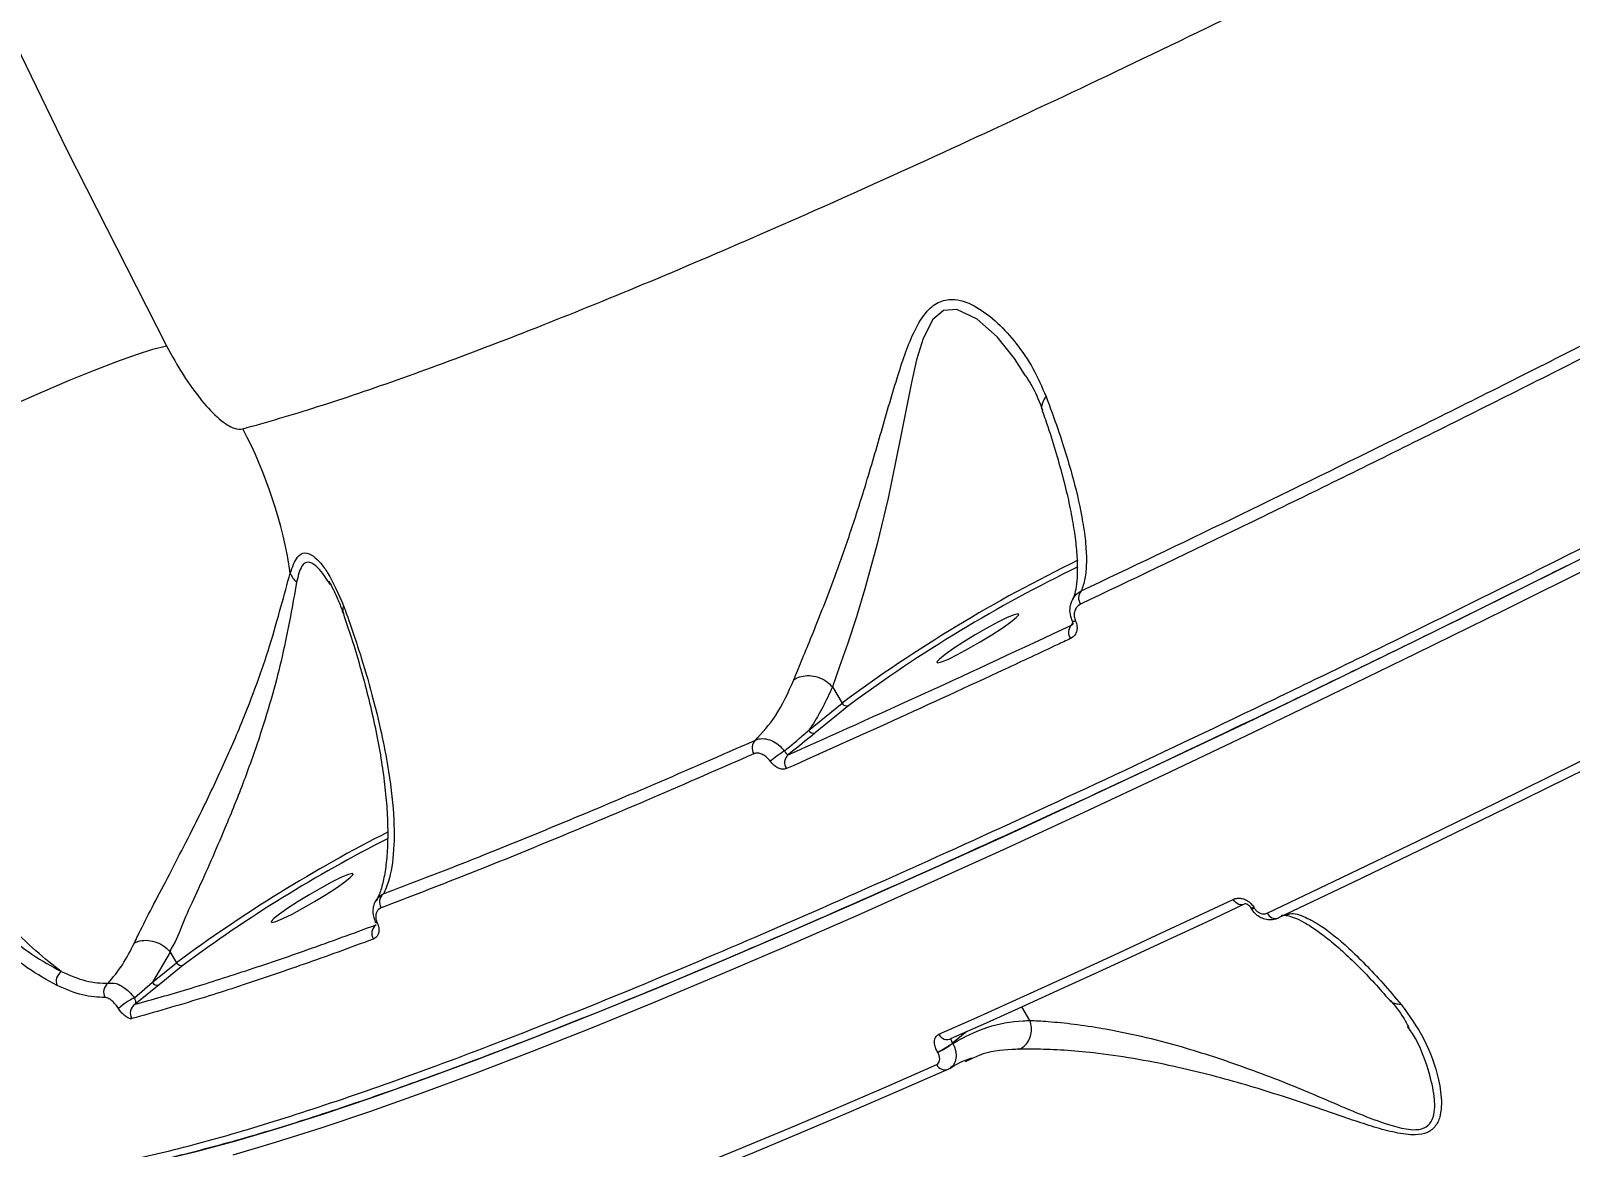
# Model space of a CAD drawing. Header units: millimetres. Extents: x -7245 to 6306, y -6696 to 5973.
# Drawn here: x 1805.4 to 1950.5, y -1198.8 to -1093.6 of the extents above; entities that cross this region are included whole.
import ezdxf

# ---------------------------------------------------------------- set-up
doc = ezdxf.new("R2010")
doc.units = ezdxf.units.MM
for name, color, linetype in [('DIKOM_ОБЪЕКТ', 7, 'Continuous'), ('DIKOM_РАЗМЕР_ЗОНА', 7, 'Continuous'), ('DIKOM_РАЗМЕР_ОБЪЕКТА', 7, 'Continuous')]:
    doc.layers.add(name, color=color, linetype=linetype)
doc.styles.add('style1', font='arial.ttf', dxfattribs={"width": 0.8})
doc.dimstyles.new('1-50', dxfattribs={"dimtxt": 300, "dimasz": 200, "dimexe": 100, "dimexo": 0, "dimgap": 100, "dimtad": 1, "dimtxsty": 'style1', "dimcen": 200, "dimclrd": 7, "dimclre": 7, "dimclrt": 7, "dimadec": 1, "dimazin": 2, "dimtfac": 1, "dimtmove": 0, "dimatfit": 2, "dimfxl": 0, "dimlwd": 25, "dimlwe": 18, "dimarcsym": 0})

# ---------------------------------------------------------------- blocks, each defined once
blk = doc.blocks.new('*D10')
at = {"layer": 'Defpoints', "color": 0, "transparency": 16777216}
for p in [(-4365.71, 2792.53), (4306.16, 475.6), (4306.16, -5965.27)]:
    blk.add_point(p, dxfattribs=at)
at = {"layer": 'DIKOM_РАЗМЕР_ОБЪЕКТА', "color": 7, "lineweight": 18, "transparency": 16777216}
for p, q in [((-4365.71, 2792.53), (-4365.71, -6065.27)), ((4306.16, 475.6), (4306.16, -6065.27))]:
    blk.add_line(p, q, dxfattribs=at)
at = {"layer": 'DIKOM_РАЗМЕР_ОБЪЕКТА', "color": 7, "lineweight": 25, "transparency": 16777216}
blk.add_line((-4165.71, -5965.27), (4106.16, -5965.27), dxfattribs=at)
at = {"layer": 'DIKOM_РАЗМЕР_ОБЪЕКТА', "color": 7, "transparency": 16777216}
for points in [[(-4165.71, -5931.93), (-4165.71, -5998.6), (-4365.71, -5965.27)], [(4106.16, -5931.93), (4106.16, -5998.6), (4306.16, -5965.27)]]:
    blk.add_solid(points, dxfattribs=at)
at = {"layer": 'DIKOM_РАЗМЕР_ОБЪЕКТА', "color": 7, "transparency": 16777216, "insert": (-85.78, -5712.1), "char_height": 300, "attachment_point": 5, "style": 'style1'}
blk.add_mtext('8650', dxfattribs=at)
blk = doc.blocks.new('*D11')
at = {"layer": 'Defpoints', "color": 0, "transparency": 16777216}
for p in [(-3472.32, 4472.83), (-6199.73, -2928.86), (1850.21, -2928.86)]:
    blk.add_point(p, dxfattribs=at)
at = {"layer": 'DIKOM_РАЗМЕР_ОБЪЕКТА', "color": 7, "lineweight": 18, "transparency": 16777216}
for p, q in [((-3472.32, 4472.83), (-6299.73, 4472.83)), ((1850.21, -2928.86), (-6299.73, -2928.86))]:
    blk.add_line(p, q, dxfattribs=at)
at = {"layer": 'DIKOM_РАЗМЕР_ОБЪЕКТА', "color": 7, "lineweight": 25, "transparency": 16777216}
blk.add_line((-6199.73, 4272.83), (-6199.73, -2728.86), dxfattribs=at)
at = {"layer": 'DIKOM_РАЗМЕР_ОБЪЕКТА', "color": 7, "transparency": 16777216}
for points in [[(-6233.06, 4272.83), (-6166.39, 4272.83), (-6199.73, 4472.83)], [(-6233.06, -2728.86), (-6166.39, -2728.86), (-6199.73, -2928.86)]]:
    blk.add_solid(points, dxfattribs=at)
at = {"layer": 'DIKOM_РАЗМЕР_ОБЪЕКТА', "color": 7, "transparency": 16777216, "insert": (-6452.9, 984.54), "char_height": 300, "attachment_point": 5, "rotation": 90, "style": 'style1'}
blk.add_mtext('7400', dxfattribs=at)
blk = doc.blocks.new('*D12')
at = {"layer": 'Defpoints', "color": 0, "transparency": 16777216}
for p in [(-5865.71, 123.34), (6306.18, -91.92), (6306.18, -6596.14)]:
    blk.add_point(p, dxfattribs=at)
at = {"layer": 'DIKOM_РАЗМЕР_ЗОНА', "color": 7, "lineweight": 18, "transparency": 16777216}
for p, q in [((-5865.71, 123.34), (-5865.71, -6696.14)), ((6306.18, -91.92), (6306.18, -6696.14))]:
    blk.add_line(p, q, dxfattribs=at)
at = {"layer": 'DIKOM_РАЗМЕР_ЗОНА', "color": 7, "lineweight": 25, "transparency": 16777216}
blk.add_line((-5665.71, -6596.14), (6106.18, -6596.14), dxfattribs=at)
at = {"layer": 'DIKOM_РАЗМЕР_ЗОНА', "color": 7, "transparency": 16777216}
for points in [[(-5665.71, -6562.81), (-5665.71, -6629.48), (-5865.71, -6596.14)], [(6106.18, -6562.81), (6106.18, -6629.48), (6306.18, -6596.14)]]:
    blk.add_solid(points, dxfattribs=at)
at = {"layer": 'DIKOM_РАЗМЕР_ЗОНА', "color": 7, "transparency": 16777216, "insert": (-71.19, -6342.97), "char_height": 300, "attachment_point": 5, "style": 'style1'}
blk.add_mtext('12150', dxfattribs=at)

msp = doc.modelspace()

# ---------------------------------------------------------------- linework, layer by layer
at = {"layer": 'DIKOM_ОБЪЕКТ', "color": 7, "linetype": 'Continuous', "lineweight": 15}
for p, q in [((1903.496, -1149.628), (1903.617, -1149.461)), ((1880.967, -1155.45), (1880.97, -1155.454)), ((1880.97, -1155.454), (1881.874, -1156.982)), ((1878.712, -1159.554), (1881.874, -1156.982)), ((1882.509, -1157.212), (1879.347, -1159.783)), ((1920.406, -1176.303), (1920.458, -1176.392)), ((1920.677, -1176.215), (1920.729, -1176.303)), ((1818.538, -1180.452), (1816.86, -1183.299)), ((1818.536, -1180.45), (1818.538, -1180.452)), ((1818.538, -1180.452), (1819.13, -1181.453)), ((1816.86, -1183.299), (1819.13, -1181.453)), ((1819.765, -1181.683), (1817.495, -1183.529)), ((1815.161, -1184.763), (1816.86, -1183.299)), ((1817.495, -1183.529), (1815.222, -1185.37)), ((1899.584, -1186.896), (1898.828, -1185.618)), ((1899.584, -1186.896), (1899.588, -1186.903)), ((1893.624, -1187.948), (1892.281, -1189.027)), ((1935.278, -1187.594), (1935.188, -1187.462)), ((1890.883, -1189.901), (1890.866, -1189.872)), ((1892.281, -1189.027), (1892.298, -1189.055)), ((1894.196, -1190.457), (1893.465, -1190.786))]:
    msp.add_line(p, q, dxfattribs=at)
at = {"layer": 'DIKOM_ОБЪЕКТ', "color": 7, "linetype": 'Continuous', "lineweight": 15, "flags": 128}
for points in [[(1759.286, -990.215), (1766.689, -1009.669), (1774.432, -1028.986), (1782.514, -1048.16), (1790.931, -1067.184), (1799.682, -1086.052), (1808.763, -1104.758), (1818.172, -1123.297)], [(1899.148, -1126.14), (1898.129, -1124.498), (1896.477, -1122.456), (1894.598, -1120.782), (1892.681, -1119.875), (1891.445, -1119.98), (1890.426, -1120.819), (1889.506, -1122.624), (1888.9, -1124.612), (1888.407, -1126.75), (1887.336, -1132.116), (1886.205, -1137.656), (1885.179, -1141.981), (1884.031, -1146.198), (1883.221, -1148.855), (1882.404, -1151.343), (1881.638, -1153.546), (1880.968, -1155.45), (1880.967, -1155.45), (1880.967, -1155.45)], [(1777.664, -1141.76), (1781.02, -1139.982), (1784.409, -1138.22), (1787.8, -1136.491), (1791.161, -1134.81), (1794.463, -1133.192), (1797.675, -1131.652), (1800.767, -1130.204), (1803.712, -1128.862), (1806.483, -1127.637), (1809.054, -1126.541), (1811.402, -1125.584), (1813.506, -1124.775), (1815.346, -1124.12), (1816.906, -1123.626), (1818.172, -1123.297)], [(1816.494, -1200.287), (1817.546, -1200.058), (1820.989, -1199.233), (1824.718, -1198.228), (1828.729, -1197.044), (1833.02, -1195.681), (1837.586, -1194.142), (1842.425, -1192.428), (1847.53, -1190.539), (1852.9, -1188.478), (1858.528, -1186.246), (1864.41, -1183.845), (1870.542, -1181.278), (1876.917, -1178.546), (1883.531, -1175.651), (1890.379, -1172.596), (1897.453, -1169.384), (1904.749, -1166.018), (1912.261, -1162.499), (1919.981, -1158.832), (1927.903, -1155.019), (1936.022, -1151.063), (1944.329, -1146.968), (1952.818, -1142.738)], [(1952.83, -1143.97), (1944.32, -1148.21), (1935.993, -1152.315), (1927.856, -1156.28), (1919.915, -1160.102), (1912.176, -1163.778), (1904.647, -1167.305), (1897.333, -1170.68), (1890.242, -1173.899), (1883.378, -1176.961), (1876.748, -1179.863), (1870.358, -1182.602), (1864.211, -1185.175), (1858.315, -1187.582), (1852.673, -1189.819), (1847.291, -1191.885), (1842.173, -1193.778), (1837.323, -1195.497), (1832.746, -1197.039), (1828.445, -1198.405), (1824.424, -1199.592)], [(1921.959, -1176.771), (1928.985, -1173.426), (1936.177, -1169.962), (1943.529, -1166.381), (1951.036, -1162.685), (1958.692, -1158.878), (1966.494, -1154.962), (1974.435, -1150.94), (1982.509, -1146.814)], [(1983.427, -1147.345), (1975.37, -1151.462), (1967.446, -1155.476), (1959.662, -1159.383), (1952.022, -1163.182), (1944.532, -1166.869), (1937.197, -1170.442), (1930.021, -1173.899), (1923.01, -1177.237)], [(1898.464, -1148.561), (1898.09, -1148.655), (1897.439, -1148.928), (1896.563, -1149.36), (1895.533, -1149.915), (1894.433, -1150.549), (1893.352, -1151.208), (1892.377, -1151.841), (1891.588, -1152.396), (1891.047, -1152.828), (1890.8, -1153.102), (1890.866, -1153.196), (1891.24, -1153.102), (1891.891, -1152.828), (1892.767, -1152.396), (1893.797, -1151.841), (1894.897, -1151.208), (1895.978, -1150.549), (1896.953, -1149.915), (1897.742, -1149.36), (1898.283, -1148.928), (1898.53, -1148.655), (1898.464, -1148.561)], [(1903.567, -1149.24), (1903.564, -1149.227), (1903.569, -1149.199)], [(1903.886, -1149.25), (1903.806, -1149.266), (1903.736, -1149.275), (1903.677, -1149.278), (1903.63, -1149.275), (1903.595, -1149.265), (1903.573, -1149.249), (1903.567, -1149.24)], [(1835.72, -1173.031), (1835.346, -1173.125), (1834.695, -1173.4), (1833.819, -1173.832), (1832.789, -1174.387), (1831.689, -1175.019), (1830.608, -1175.679), (1829.633, -1176.312), (1828.843, -1176.867), (1828.303, -1177.299), (1828.056, -1177.573), (1828.122, -1177.667), (1828.496, -1177.573), (1829.147, -1177.299), (1830.023, -1176.867), (1831.052, -1176.312), (1832.152, -1175.679), (1833.234, -1175.019), (1834.209, -1174.387), (1834.998, -1173.832), (1835.538, -1173.4), (1835.786, -1173.125), (1835.72, -1173.031)], [(1890.999, -1188.191), (1894.285, -1186.729), (1897.625, -1185.23), (1901.018, -1183.694), (1904.463, -1182.122), (1907.959, -1180.514), (1911.506, -1178.871), (1915.103, -1177.193), (1918.749, -1175.48)], [(1919.849, -1175.914), (1916.212, -1177.624), (1912.623, -1179.298), (1909.085, -1180.937), (1905.597, -1182.542), (1902.16, -1184.109), (1898.776, -1185.641), (1895.443, -1187.137), (1892.164, -1188.596)], [(1919.849, -1175.914), (1919.724, -1175.98), (1919.584, -1176.011), (1919.434, -1176.005), (1919.282, -1175.962), (1919.131, -1175.884), (1918.988, -1175.775), (1918.86, -1175.638), (1918.749, -1175.48)], [(1920.411, -1176.281), (1920.404, -1176.297), (1920.406, -1176.303)], [(1838.059, -1177.717), (1838.018, -1177.714), (1837.983, -1177.708), (1837.953, -1177.699), (1837.93, -1177.686), (1837.913, -1177.67), (1837.903, -1177.651), (1837.899, -1177.628), (1837.902, -1177.603)], [(1856.14, -1205.385), (1860.013, -1203.899), (1864.02, -1202.324), (1868.161, -1200.661), (1872.433, -1198.91), (1876.833, -1197.073), (1881.362, -1195.15), (1886.016, -1193.142), (1890.793, -1191.05)], [(1891.913, -1191.484), (1887.146, -1193.572), (1882.503, -1195.575), (1877.984, -1197.494), (1873.593, -1199.327), (1869.33, -1201.074), (1865.199, -1202.733), (1861.201, -1204.305), (1857.337, -1205.788)]]:
    msp.add_lwpolyline(points, dxfattribs=at)
at = {"layer": 'DIKOM_ОБЪЕКТ', "color": 7, "linetype": 'Continuous', "lineweight": 15}
for centre, radius, start, end in [((1788.176, -1150.921), 42.131, 8.44555, 28.0042), ((1964.743, -1268.783), 139.165, 115.82948, 126.54652), ((1831.936, -1143.911), 2.243, 201.52499, 228.51891), ((1963.179, -1266.141), 135.548, 115.83617, 126.5225), ((1905.167, -1147.069), 1, 138.60046, 215.7928), ((1904.195, -1150.317), 0.981, 135.37225, 216.32208), ((1882.316, -1156.753), 0.498, 207.42432, 292.77539), ((1874.388, -1161.198), 0.999, 134.00941, 214.15499), ((1879.154, -1159.325), 0.498, 207.40734, 292.7786), ((1883, -1171.907), 12.305, 122.19645, 129.89235), ((1877.439, -1162.596), 0.986, 131.53361, 214.74438), ((1903.305, -1295.33), 141.61, 116.96283, 126.47116), ((1899.266, -1288.687), 133.305, 116.86544, 126.61147), ((1839.27, -1175.745), 1.005, 129.33776, 212.14974), ((1920.375, -1175.749), 0.555, 273.17684, 302.90446), ((1920.424, -1175.83), 0.563, 273.467, 302.7966), ((1922.729, -1176.451), 0.834, 202.5201, 289.66592), ((1838.536, -1178.686), 1, 126.55016, 212.32648), ((1808.866, -1183.185), 1.08, 123.89319, 202.67779), ((1819.572, -1181.224), 0.498, 207.47524, 292.80058), ((1813.291, -1184.23), 1.033, 125.9603, 208.91276), ((1817.302, -1183.07), 0.497, 207.41444, 292.86138), ((1818.069, -1190.698), 6.61, 116.10442, 131.78009), ((1815.783, -1186.207), 1.007, 123.7974, 210.93588), ((1891.771, -1187.848), 0.845, 203.95528, 297.7467), ((1887.32, -1182.328), 8.337, 295.17368, 306.52364), ((1887.336, -1182.356), 8.337, 295.17368, 306.52364), ((1891.578, -1190.688), 0.864, 204.7322, 292.86454)]:
    msp.add_arc(centre, radius, start, end, dxfattribs=at)
for points, knots in [([(1825.374, -1131.139), (1827.66, -1130.483), (1832.241, -1129.167), (1840.335, -1126.408), (1849.286, -1123.094), (1859.14, -1119.182), (1869.829, -1114.705), (1881.333, -1109.668), (1893.648, -1104.069), (1906.736, -1097.927), (1920.55, -1091.266), (1935.025, -1084.12), (1950.093, -1076.518), (1965.716, -1068.48), (1981.879, -1060.009), (1998.545, -1051.127), (2015.654, -1041.867), (2033.124, -1032.274), (2050.876, -1022.388), (2068.865, -1012.234), (2087.065, -1001.822), (2105.443, -991.173), (2123.93, -980.328), (2142.44, -969.337), (2160.887, -958.249), (2179.227, -947.088), (2197.427, -935.872), (2215.457, -924.617), (2233.25, -913.37), (2250.723, -902.179), (2267.798, -891.096), (2283.171, -880.969), (2296.952, -871.78), (2305.07, -866.283), (2309.129, -863.534)], [0, 0, 0, 0, 0.0315563, 0.0632124, 0.0949192, 0.1266267, 0.1582823, 0.1898393, 0.2213972, 0.2530544, 0.284762, 0.31647, 0.3481271, 0.3796852, 0.4112648, 0.4429445, 0.4746741, 0.506404, 0.5380836, 0.5696639, 0.6012952, 0.6330253, 0.6648063, 0.6965875, 0.7283184, 0.7599501, 0.7916591, 0.8234678, 0.8553266, 0.8871862, 0.918995, 0.9507051, 0.9753524, 1, 1, 1, 1]), ([(1805.393, -1201.207), (1806.234, -1201.179), (1808.516, -1201.101), (1813.164, -1200.409), (1819.612, -1198.957), (1827.152, -1196.82), (1835.728, -1194.025), (1845.306, -1190.578), (1855.866, -1186.485), (1867.408, -1181.74), (1879.894, -1176.364), (1893.278, -1170.379), (1907.495, -1163.814), (1922.48, -1156.698), (1938.194, -1149.051), (1954.624, -1140.871), (1971.729, -1132.185), (1989.451, -1123.024), (2007.704, -1113.43), (2026.407, -1103.45), (2045.268, -1093.235), (2064.247, -1082.814), (2083.294, -1072.223), (2102.591, -1061.361), (2122.053, -1050.278), (2141.598, -1039.021), (2161.418, -1027.475), (2181.485, -1015.649), (2201.763, -1003.56), (2221.941, -991.394), (2241.925, -979.208), (2261.621, -967.058), (2280.964, -954.983), (2299.916, -943.005), (2318.452, -931.141), (2336.518, -919.428), (2354.035, -907.919), (2370.904, -896.674), (2386.079, -886.412), (2395.342, -880.031), (2399.476, -877.183)], [0, 0, 0, 0, 0.0156522, 0.0424896, 0.0694113, 0.0963763, 0.1233413, 0.1502635, 0.1771005, 0.2039381, 0.23086, 0.2578249, 0.2847898, 0.3117121, 0.3385494, 0.3653868, 0.3923087, 0.4192736, 0.4462387, 0.4731605, 0.4999978, 0.5258462, 0.5517699, 0.5777322, 0.6036945, 0.6296183, 0.6554664, 0.6823039, 0.7092258, 0.7361909, 0.7631559, 0.7900781, 0.8169155, 0.8437529, 0.8706748, 0.89764, 0.9246052, 0.9515272, 0.9783644, 1, 1, 1, 1]), ([(2399.412, -878.296), (2395.288, -881.137), (2386.047, -887.502), (2370.908, -897.74), (2354.08, -908.959), (2336.604, -920.441), (2318.582, -932.126), (2300.089, -943.961), (2281.183, -955.911), (2261.885, -967.958), (2242.237, -980.079), (2222.301, -992.236), (2202.17, -1004.372), (2181.941, -1016.433), (2161.921, -1028.231), (2142.148, -1039.749), (2122.651, -1050.98), (2103.234, -1062.036), (2083.984, -1072.872), (2064.982, -1083.439), (2046.049, -1093.835), (2027.232, -1104.025), (2008.574, -1113.983), (1990.363, -1123.553), (1972.684, -1132.692), (1955.62, -1141.358), (1939.228, -1149.517), (1923.553, -1157.148), (1908.603, -1164.246), (1894.42, -1170.795), (1881.069, -1176.765), (1868.611, -1182.129), (1857.826, -1186.563), (1848.545, -1190.184), (1840.573, -1193.125), (1833.265, -1195.634), (1826.534, -1197.749), (1820.536, -1199.373), (1816.718, -1200.306), (1815.136, -1200.558), (1815.095, -1200.565)], [0, 0, 0, 0, 0.0226412, 0.050726, 0.0788997, 0.1071179, 0.1353367, 0.1635101, 0.1915953, 0.2196803, 0.2478538, 0.2760724, 0.3042908, 0.3324645, 0.3605494, 0.3875992, 0.414728, 0.4418972, 0.4690663, 0.4961953, 0.5232452, 0.5513301, 0.5795035, 0.6077219, 0.6359406, 0.664114, 0.6921989, 0.7202839, 0.7484571, 0.7766755, 0.8048944, 0.8330677, 0.8611526, 0.8839094, 0.9066899, 0.9294702, 0.9522274, 0.9757827, 0.9993638, 1, 1, 1, 1]), ([(1904.417, -1146.408), (1909.108, -1144.173), (1918.492, -1139.704), (1933.459, -1132.365), (1949.008, -1124.608), (1959.897, -1119.046), (1965.341, -1116.264)], [0, 0, 0, 0, 0.2485965, 0.4971912, 0.7485978, 1, 1, 1, 1]), ([(1965.421, -1117.443), (1960.024, -1120.199), (1949.231, -1125.713), (1933.694, -1133.467), (1918.625, -1140.858), (1909.112, -1145.389), (1904.356, -1147.654)], [0, 0, 0, 0, 0.2485939, 0.4971877, 0.7485957, 1, 1, 1, 1]), ([(1877.325, -1154.787), (1877.351, -1154.719), (1877.592, -1154.11), (1878.126, -1152.809), (1879.02, -1150.651), (1880.006, -1148.192), (1881.205, -1145.065), (1882.543, -1141.282), (1884.088, -1136.522), (1885.583, -1131.342), (1886.842, -1126.981), (1887.867, -1123.855), (1888.721, -1121.763), (1889.751, -1120.039), (1891.075, -1119.016), (1892.723, -1118.813), (1894.633, -1119.593), (1896.579, -1121.107), (1898.36, -1123.102), (1899.94, -1125.411), (1900.713, -1127.187), (1901.1, -1128.075)], [0, 0, 0, 0, 0.0056305, 0.0508126, 0.0960093, 0.1438722, 0.1917685, 0.2633128, 0.3349768, 0.4270869, 0.5191837, 0.5590176, 0.5987797, 0.6438152, 0.6799236, 0.7160686, 0.769119, 0.823716, 0.8784535, 0.9392283, 1, 1, 1, 1]), ([(1818.172, -1123.297), (1818.693, -1124.24), (1819.729, -1126.113), (1821.498, -1128.537), (1823.183, -1130.304), (1824.529, -1131.182), (1825.125, -1131.152), (1825.374, -1131.139)], [0, 0, 0, 0, 0.2180247, 0.4332373, 0.6438003, 0.8514396, 1, 1, 1, 1]), ([(1899.171, -1126.125), (1899.401, -1126.484), (1900.055, -1127.504), (1900.495, -1128.644), (1900.78, -1129.384)], [0, 0, 0, 0, 0.3510505, 1, 1, 1, 1]), ([(1901.1, -1128.075), (1901.074, -1128.108), (1900.897, -1128.332), (1900.702, -1128.763), (1900.64, -1129.205), (1900.748, -1129.391), (1900.764, -1129.419)], [0, 0, 0, 0, 0.0734633, 0.5071495, 0.9266447, 1, 1, 1, 1]), ([(1901.1, -1128.075), (1901.48, -1129.109), (1902.516, -1131.927), (1903.745, -1135.99), (1904.529, -1139.492), (1904.864, -1142.015), (1904.934, -1143.805), (1904.81, -1145.314), (1904.548, -1146.043), (1904.417, -1146.408)], [0, 0, 0, 0, 0.1128003, 0.3073772, 0.506237, 0.6280305, 0.7498348, 0.8749205, 1, 1, 1, 1]), ([(1900.74, -1129.429), (1900.841, -1129.709), (1901.269, -1130.899), (1901.888, -1132.86), (1902.599, -1135.309), (1903.168, -1137.607), (1903.602, -1139.745), (1903.894, -1141.691), (1904.044, -1143.409), (1904.057, -1144.874), (1903.952, -1146.036), (1903.766, -1146.864), (1903.638, -1147.14), (1903.58, -1147.266)], [0, 0, 0, 0, 0.0285998, 0.1216784, 0.2168935, 0.3142785, 0.4136631, 0.5146202, 0.616459, 0.7180456, 0.8194747, 0.9180711, 1, 1, 1, 1]), ([(1808.263, -1182.288), (1807.485, -1181.68), (1805.929, -1180.464), (1803.333, -1177.921), (1800.673, -1175.027), (1797.997, -1171.87), (1795.195, -1168.335), (1792.293, -1164.452), (1789.333, -1160.278), (1786.35, -1155.868), (1783.386, -1151.271), (1780.465, -1146.551), (1778.597, -1143.355), (1777.664, -1141.76)], [0, 0, 0, 0, 0.1033756, 0.2067539, 0.2946077, 0.3827368, 0.4705938, 0.5587514, 0.6471832, 0.7353381, 0.8234706, 0.9118719, 1, 1, 1, 1]), ([(1807.869, -1183.602), (1806.947, -1183.092), (1805.102, -1182.073), (1802.195, -1179.739), (1799.284, -1176.963), (1796.406, -1173.824), (1793.457, -1170.252), (1790.465, -1166.276), (1787.464, -1161.964), (1784.488, -1157.377), (1781.573, -1152.57), (1778.738, -1147.616), (1776.958, -1144.247), (1776.069, -1142.565)], [0, 0, 0, 0, 0.1009667, 0.2019324, 0.2903349, 0.3790253, 0.4674277, 0.5561145, 0.6450876, 0.7337811, 0.8224234, 0.9113519, 1, 1, 1, 1]), ([(1777.106, -1142.1), (1777.975, -1143.748), (1779.716, -1147.05), (1782.488, -1151.905), (1785.34, -1156.616), (1788.253, -1161.11), (1791.191, -1165.335), (1794.122, -1169.229), (1797.011, -1172.726), (1799.834, -1175.799), (1802.689, -1178.516), (1805.544, -1180.798), (1807.357, -1181.791), (1808.263, -1182.288)], [0, 0, 0, 0, 0.0886954, 0.1776632, 0.2663556, 0.3550647, 0.4440575, 0.5327583, 0.6211373, 0.7097972, 0.7981768, 0.8990832, 1, 1, 1, 1]), ([(1829.85, -1144.734), (1830.059, -1144.157), (1830.42, -1143.16), (1831.209, -1142.708), (1831.989, -1143.028), (1832.724, -1143.761), (1833.757, -1145.184), (1834.405, -1146.708), (1834.877, -1147.817)], [0, 0, 0, 0, 0.1914701, 0.3312354, 0.4704773, 0.5835709, 0.6969477, 1, 1, 1, 1]), ([(1815.161, -1179.583), (1815.265, -1179.363), (1815.69, -1178.47), (1816.632, -1176.621), (1818.054, -1173.904), (1819.613, -1170.91), (1821.405, -1167.382), (1823.351, -1163.324), (1825.209, -1159.083), (1826.729, -1155.141), (1827.99, -1151.449), (1829.007, -1147.8), (1829.569, -1145.755), (1829.85, -1144.734)], [0, 0, 0, 0, 0.0276004, 0.11219, 0.1968255, 0.2807394, 0.3647036, 0.4782469, 0.591907, 0.688661, 0.7854218, 0.8928585, 1, 1, 1, 1]), ([(1833.42, -1145.511), (1833.257, -1145.255), (1832.885, -1144.671), (1832.23, -1143.953), (1831.507, -1143.565), (1830.828, -1144.018), (1830.59, -1145.01), (1830.451, -1145.591)], [0, 0, 0, 0, 0.1345302, 0.3072745, 0.5108562, 0.7131891, 1, 1, 1, 1]), ([(1830.451, -1145.591), (1830.264, -1146.633), (1829.885, -1148.753), (1829.157, -1152.414), (1828.205, -1156.154), (1827.011, -1160.084), (1825.503, -1164.334), (1823.888, -1168.356), (1822.358, -1171.885), (1821.056, -1174.828), (1819.764, -1177.495), (1819.137, -1179.41), (1818.536, -1180.19), (1818.536, -1180.449), (1818.536, -1180.45)], [0, 0, 0, 0, 0.1058557, 0.215337, 0.3127891, 0.4120267, 0.5248176, 0.6413404, 0.7237043, 0.8082108, 0.8893677, 0.973485, 0.9999837, 1, 1, 1, 1]), ([(1833.594, -1145.792), (1833.584, -1145.769), (1833.533, -1145.657), (1833.47, -1145.576), (1833.42, -1145.511)], [0, 0, 0, 0, 0.2062704, 1, 1, 1, 1]), ([(1833.457, -1145.489), (1833.465, -1145.501), (1833.609, -1145.702), (1833.957, -1146.354), (1834.432, -1147.367), (1834.717, -1148.19), (1834.853, -1148.581)], [0, 0, 0, 0, 0.0191723, 0.3185434, 0.6769315, 1, 1, 1, 1]), ([(1903.569, -1149.199), (1903.485, -1148.947), (1903.32, -1148.454), (1903.378, -1147.687), (1903.68, -1146.988), (1904.095, -1146.588), (1904.372, -1146.433), (1904.417, -1146.408)], [0, 0, 0, 0, 0.2234117, 0.4376427, 0.6849942, 0.9488769, 1, 1, 1, 1]), ([(1834.877, -1147.817), (1834.868, -1147.847), (1834.803, -1148.062), (1834.757, -1148.35), (1834.874, -1148.552), (1834.904, -1148.604)], [0, 0, 0, 0, 0.1083669, 0.7752115, 1, 1, 1, 1]), ([(1834.877, -1147.817), (1834.939, -1147.986), (1835.566, -1149.702), (1836.599, -1152.784), (1837.735, -1156.736), (1838.571, -1160.284), (1839.28, -1164.152), (1839.704, -1168.102), (1839.615, -1171.757), (1839.144, -1173.873), (1838.72, -1174.781), (1838.633, -1174.967)], [0, 0, 0, 0, 0.0115224, 0.1169981, 0.2229818, 0.3292428, 0.4351024, 0.6083312, 0.7820013, 0.9552827, 1, 1, 1, 1]), ([(1904.356, -1147.654), (1904.206, -1147.752), (1903.944, -1147.924), (1903.765, -1148.356), (1903.733, -1148.8), (1903.835, -1149.099), (1903.886, -1149.25)], [0, 0, 0, 0, 0.3292053, 0.5798951, 0.7886832, 1, 1, 1, 1]), ([(1834.878, -1148.614), (1835.136, -1149.372), (1835.702, -1151.038), (1836.431, -1153.48), (1837.121, -1156.045), (1837.735, -1158.662), (1838.259, -1161.273), (1838.659, -1163.805), (1838.923, -1166.19), (1839.051, -1168.413), (1839.039, -1170.442), (1838.896, -1172.271), (1838.63, -1173.803), (1838.303, -1174.941), (1838.061, -1175.416), (1837.961, -1175.614)], [0, 0, 0, 0, 0.0514127, 0.1129076, 0.1788508, 0.250361, 0.3293722, 0.4100591, 0.4938997, 0.5801114, 0.6682977, 0.7585257, 0.8491825, 0.9371444, 1, 1, 1, 1]), ([(1903.886, -1149.25), (1903.939, -1149.409), (1904.045, -1149.723), (1904.007, -1150.19), (1903.823, -1150.6), (1903.579, -1150.812), (1903.422, -1150.89), (1903.404, -1150.899)], [0, 0, 0, 0, 0.2147397, 0.4260726, 0.6817971, 0.9642039, 1, 1, 1, 1]), ([(1903.566, -1149.241), (1903.571, -1149.251), (1903.593, -1149.297), (1903.612, -1149.379), (1903.622, -1149.471), (1903.608, -1149.548), (1903.599, -1149.559), (1903.594, -1149.565)], [0, 0, 0, 0, 0.0389649, 0.1705095, 0.3531679, 0.6039721, 1, 1, 1, 1]), ([(1876.785, -1161.858), (1881.04, -1159.956), (1889.561, -1156.146), (1898.847, -1151.803), (1903.496, -1149.628)], [0, 0, 0, 0, 0.4992705, 1, 1, 1, 1]), ([(1903.496, -1149.628), (1903.534, -1149.62), (1903.571, -1149.612), (1903.594, -1149.566), (1903.595, -1149.565)], [0, 0, 0, 0, 0.989578, 1, 1, 1, 1]), ([(1903.404, -1150.899), (1902.989, -1151.094), (1900.911, -1152.072), (1895.243, -1154.72), (1886.598, -1158.706), (1879.954, -1161.673), (1876.629, -1163.158)], [0, 0, 0, 0, 0.0441432, 0.2207187, 0.6100158, 1, 1, 1, 1]), ([(1873.695, -1160.48), (1874.356, -1159.762), (1875.802, -1158.193), (1876.789, -1155.985), (1877.325, -1154.787)], [0, 0, 0, 0, 0.4574578, 1, 1, 1, 1]), ([(1877.325, -1154.787), (1877.356, -1154.765), (1877.555, -1154.629), (1878.02, -1154.433), (1878.785, -1154.354), (1879.612, -1154.511), (1880.394, -1154.877), (1880.776, -1155.259), (1880.967, -1155.45)], [0, 0, 0, 0, 0.0319683, 0.2048819, 0.403619, 0.602449, 0.801223, 1, 1, 1, 1]), ([(1880.97, -1155.454), (1880.371, -1156.739), (1879.688, -1158.2), (1878.818, -1159.407), (1878.712, -1159.554)], [0, 0, 0, 0, 0.8785484, 1, 1, 1, 1]), ([(1838.633, -1174.967), (1841.237, -1173.97), (1846.444, -1171.974), (1854.978, -1168.507), (1863.993, -1164.724), (1870.461, -1161.894), (1873.695, -1160.48)], [0, 0, 0, 0, 0.2490949, 0.4981945, 0.749093, 1, 1, 1, 1]), ([(1873.695, -1160.48), (1873.753, -1160.454), (1874.007, -1160.342), (1874.524, -1160.294), (1875.225, -1160.481), (1875.901, -1160.88), (1876.261, -1161.288), (1876.443, -1161.494)], [0, 0, 0, 0, 0.0734433, 0.3197889, 0.5506802, 0.7733778, 1, 1, 1, 1]), ([(1876.443, -1161.494), (1877.06, -1160.979), (1877.825, -1160.339), (1878.568, -1159.681), (1878.712, -1159.554)], [0, 0, 0, 0, 0.8059193, 1, 1, 1, 1]), ([(1879.347, -1159.783), (1879.198, -1159.904), (1878.35, -1160.592), (1877.492, -1161.286), (1876.785, -1161.858)], [0, 0, 0, 0, 0.1757139, 1, 1, 1, 1]), ([(1873.562, -1161.759), (1870.344, -1163.167), (1863.906, -1165.982), (1854.887, -1169.769), (1846.306, -1173.257), (1841.048, -1175.272), (1838.419, -1176.28)], [0, 0, 0, 0, 0.2490979, 0.4981948, 0.7490955, 1, 1, 1, 1]), ([(1875.108, -1162.466), (1875.002, -1162.338), (1874.79, -1162.084), (1874.407, -1161.826), (1874.015, -1161.688), (1873.732, -1161.694), (1873.594, -1161.746), (1873.562, -1161.759)], [0, 0, 0, 0, 0.2211829, 0.4418613, 0.6744923, 0.925087, 1, 1, 1, 1]), ([(1876.443, -1161.494), (1876.469, -1161.535), (1876.5, -1161.583), (1876.561, -1161.666), (1876.628, -1161.75), (1876.71, -1161.827), (1876.759, -1161.856), (1876.78, -1161.858), (1876.785, -1161.858)], [0, 0, 0, 0, 0.1601274, 0.1864616, 0.3962535, 0.6396429, 0.9170825, 1, 1, 1, 1]), ([(1876.629, -1163.158), (1876.598, -1163.17), (1876.463, -1163.223), (1876.186, -1163.23), (1875.8, -1163.097), (1875.422, -1162.842), (1875.212, -1162.591), (1875.108, -1162.466)], [0, 0, 0, 0, 0.0732249, 0.3225988, 0.555061, 0.7774776, 1, 1, 1, 1]), ([(1837.902, -1177.603), (1837.882, -1177.557), (1837.788, -1177.338), (1837.67, -1176.894), (1837.658, -1176.284), (1837.865, -1175.617), (1838.235, -1175.185), (1838.553, -1175.011), (1838.633, -1174.967)], [0, 0, 0, 0, 0.0398227, 0.1865164, 0.3714631, 0.585495, 0.8948766, 1, 1, 1, 1]), ([(1918.749, -1175.48), (1918.771, -1175.47), (1918.931, -1175.398), (1919.246, -1175.341), (1919.689, -1175.409), (1920.081, -1175.589), (1920.426, -1175.855), (1920.593, -1176.095), (1920.677, -1176.215)], [0, 0, 0, 0, 0.0391906, 0.2871499, 0.4951037, 0.6709352, 0.8352388, 1, 1, 1, 1]), ([(1838.419, -1176.28), (1838.258, -1176.377), (1838.018, -1176.522), (1837.899, -1176.946), (1837.912, -1177.29), (1837.988, -1177.557), (1838.047, -1177.69), (1838.059, -1177.717)], [0, 0, 0, 0, 0.4455643, 0.6622457, 0.8364193, 0.9658058, 1, 1, 1, 1]), ([(1920.411, -1176.281), (1920.398, -1176.259), (1920.37, -1176.216), (1920.305, -1176.133), (1920.215, -1176.045), (1920.102, -1175.967), (1919.979, -1175.915), (1919.897, -1175.906), (1919.855, -1175.913), (1919.849, -1175.914)], [0, 0, 0, 0, 0.0551691, 0.1098924, 0.2436846, 0.4176247, 0.6519467, 0.952012, 1, 1, 1, 1]), ([(1923.01, -1177.237), (1922.978, -1177.252), (1922.758, -1177.354), (1922.328, -1177.448), (1921.745, -1177.383), (1921.232, -1177.168), (1920.784, -1176.834), (1920.571, -1176.525), (1920.464, -1176.37)], [0, 0, 0, 0, 0.0391197, 0.2683212, 0.4663773, 0.6435873, 0.8199303, 1, 1, 1, 1]), ([(1920.729, -1176.303), (1920.783, -1176.381), (1920.891, -1176.537), (1921.113, -1176.709), (1921.363, -1176.821), (1921.641, -1176.861), (1921.842, -1176.824), (1921.944, -1176.778), (1921.959, -1176.771)], [0, 0, 0, 0, 0.1672795, 0.3345818, 0.5090269, 0.7130916, 0.9576686, 1, 1, 1, 1]), ([(1923.753, -1176.961), (1923.857, -1176.913), (1924.31, -1176.705), (1925.418, -1177.063), (1927.225, -1178.044), (1929.137, -1179.578), (1931.171, -1181.559), (1932.811, -1183.308), (1933.997, -1184.704), (1934.569, -1185.378)], [0, 0, 0, 0, 0.060501, 0.2609553, 0.4178044, 0.6500369, 0.7692622, 0.8884735, 1, 1, 1, 1]), ([(1815.222, -1185.37), (1816.853, -1184.912), (1820.115, -1183.996), (1825.601, -1182.249), (1831.482, -1180.251), (1835.788, -1178.672), (1837.94, -1177.883)], [0, 0, 0, 0, 0.2493105, 0.4986284, 0.7493136, 1, 1, 1, 1]), ([(1838.059, -1177.717), (1838.072, -1177.747), (1838.133, -1177.885), (1838.211, -1178.163), (1838.226, -1178.526), (1838.102, -1178.971), (1837.855, -1179.121), (1837.691, -1179.22)], [0, 0, 0, 0, 0.0348555, 0.1620777, 0.3363595, 0.5591308, 1, 1, 1, 1]), ([(1923.339, -1176.987), (1923.339, -1176.987), (1923.34, -1176.985), (1923.415, -1176.957), (1923.817, -1176.984), (1924.472, -1177.177), (1925.353, -1177.592), (1926.42, -1178.248), (1927.65, -1179.16), (1929.011, -1180.32), (1930.483, -1181.723), (1931.962, -1183.252), (1932.994, -1184.427), (1933.466, -1184.965)], [0, 0, 0, 0, 0.0253408, 0.1318361, 0.2250323, 0.3239474, 0.4226764, 0.5234101, 0.6243465, 0.7243534, 0.8226799, 0.9189242, 1, 1, 1, 1]), ([(1812.685, -1183.395), (1813.149, -1182.836), (1814.082, -1181.714), (1814.8, -1180.295), (1815.161, -1179.583)], [0, 0, 0, 0, 0.4978749, 1, 1, 1, 1]), ([(1837.691, -1179.22), (1837.409, -1179.325), (1836.003, -1179.847), (1832.427, -1181.152), (1827.219, -1182.966), (1820.904, -1185.028), (1817.06, -1186.118), (1814.919, -1186.725)], [0, 0, 0, 0, 0.0321667, 0.1608347, 0.4183943, 0.6759562, 1, 1, 1, 1]), ([(1815.161, -1179.583), (1815.195, -1179.566), (1815.302, -1179.514), (1815.647, -1179.387), (1816.258, -1179.301), (1817.081, -1179.437), (1817.907, -1179.807), (1818.317, -1180.226), (1818.536, -1180.45)], [0, 0, 0, 0, 0.0342961, 0.1060813, 0.3220756, 0.5379948, 0.7539177, 1, 1, 1, 1]), ([(1808.263, -1182.288), (1809.052, -1182.629), (1810.641, -1183.316), (1812.001, -1183.368), (1812.685, -1183.395)], [0, 0, 0, 0, 0.4964892, 1, 1, 1, 1]), ([(1812.387, -1184.73), (1811.698, -1184.704), (1810.31, -1184.653), (1808.686, -1183.954), (1807.869, -1183.602)], [0, 0, 0, 0, 0.4964962, 1, 1, 1, 1]), ([(1812.685, -1183.395), (1812.926, -1183.372), (1813.367, -1183.331), (1814.092, -1183.694), (1814.695, -1184.175), (1815.003, -1184.563), (1815.161, -1184.763)], [0, 0, 0, 0, 0.3312635, 0.607816, 0.7983377, 1, 1, 1, 1]), ([(1813.665, -1185.769), (1813.575, -1185.642), (1813.396, -1185.39), (1813.074, -1185.06), (1812.705, -1184.782), (1812.501, -1184.748), (1812.387, -1184.73)], [0, 0, 0, 0, 0.1849133, 0.3686064, 0.6500893, 1, 1, 1, 1]), ([(1815.161, -1184.763), (1815.175, -1184.793), (1815.197, -1184.845), (1815.23, -1184.942), (1815.261, -1185.074), (1815.27, -1185.23), (1815.249, -1185.323), (1815.226, -1185.363), (1815.222, -1185.37)], [0, 0, 0, 0, 0.0728746, 0.1226751, 0.2789432, 0.5489143, 0.9247036, 1, 1, 1, 1]), ([(1934.569, -1185.378), (1935.339, -1186.444), (1936.897, -1188.601), (1938.08, -1191.915), (1938.43, -1194.392), (1938.292, -1195.862), (1937.911, -1196.842), (1937.114, -1197.519), (1935.794, -1197.759), (1934.052, -1197.507), (1932.053, -1196.963), (1929.271, -1196.044), (1925.144, -1194.6), (1920.555, -1193.122), (1916.364, -1191.974), (1912.934, -1191.157), (1909.282, -1190.448), (1905.776, -1189.954), (1902.731, -1189.685), (1900.326, -1189.587), (1899.088, -1189.603), (1898.526, -1189.611)], [0, 0, 0, 0, 0.0913251, 0.1848677, 0.2390147, 0.2664362, 0.2946526, 0.3210514, 0.3475151, 0.3830314, 0.4182896, 0.4536307, 0.5268342, 0.6259261, 0.677091, 0.7282369, 0.7903857, 0.8540605, 0.9046392, 0.9566762, 1, 1, 1, 1]), ([(1934.569, -1185.378), (1934.505, -1185.38), (1934.296, -1185.388), (1933.929, -1185.311), (1933.606, -1185.163), (1933.499, -1184.988), (1933.479, -1184.955)], [0, 0, 0, 0, 0.1431153, 0.4656394, 0.8990346, 1, 1, 1, 1]), ([(1933.538, -1184.979), (1933.983, -1185.516), (1934.651, -1186.32), (1935.144, -1187.248), (1935.308, -1187.557)], [0, 0, 0, 0, 0.6671759, 1, 1, 1, 1]), ([(1814.919, -1186.725), (1814.901, -1186.728), (1814.797, -1186.75), (1814.567, -1186.689), (1814.229, -1186.446), (1813.924, -1186.134), (1813.752, -1185.891), (1813.665, -1185.769)], [0, 0, 0, 0, 0.0640759, 0.3885709, 0.6455567, 0.8223107, 1, 1, 1, 1]), ([(1892.298, -1189.055), (1893.372, -1188.484), (1895.408, -1187.4), (1897.98, -1186.963), (1899.366, -1186.905), (1899.584, -1186.896)], [0, 0, 0, 0, 0.4843345, 0.9185424, 1, 1, 1, 1]), ([(1898.526, -1189.611), (1898.549, -1189.603), (1898.736, -1189.538), (1899.079, -1189.327), (1899.462, -1188.853), (1899.695, -1188.236), (1899.759, -1187.551), (1899.645, -1187.119), (1899.588, -1186.903)], [0, 0, 0, 0, 0.0259765, 0.2095538, 0.4071405, 0.6048384, 0.8024253, 1, 1, 1, 1]), ([(1899.588, -1186.903), (1899.588, -1186.903), (1900.079, -1186.903), (1901.399, -1186.992), (1903.699, -1187.209), (1906.66, -1187.651), (1910.064, -1188.35), (1914.589, -1189.525), (1919.927, -1191.294), (1924.864, -1193.22), (1928.631, -1194.851), (1931.323, -1195.994), (1933.702, -1196.846), (1935.574, -1197.271), (1936.804, -1197.104), (1937.469, -1196.465), (1937.736, -1195.555), (1937.749, -1194.818), (1937.671, -1193.653), (1937.166, -1191.468), (1936.336, -1189.113), (1935.403, -1187.774), (1935.278, -1187.594)], [0, 0, 0, 0, 0.0000298, 0.0460588, 0.1016746, 0.1573449, 0.2266246, 0.2959936, 0.4074372, 0.5190412, 0.5713452, 0.6236862, 0.6755713, 0.7123319, 0.7388253, 0.7652558, 0.7920446, 0.818996, 0.8234052, 0.882024, 0.9841335, 1, 1, 1, 1]), ([(1890.866, -1189.872), (1890.83, -1189.807), (1890.711, -1189.592), (1890.586, -1189.199), (1890.574, -1188.751), (1890.708, -1188.38), (1890.902, -1188.254), (1890.999, -1188.191)], [0, 0, 0, 0, 0.0932461, 0.3039331, 0.5303466, 0.7652121, 1, 1, 1, 1]), ([(1890.793, -1191.05), (1890.859, -1191.007), (1890.99, -1190.922), (1891.08, -1190.668), (1891.073, -1190.362), (1890.988, -1190.091), (1890.907, -1189.944), (1890.883, -1189.901)], [0, 0, 0, 0, 0.2337096, 0.4675203, 0.6956218, 0.9088998, 1, 1, 1, 1]), ([(1892.298, -1189.055), (1892.345, -1189.144), (1892.5, -1189.439), (1892.646, -1189.992), (1892.614, -1190.637), (1892.372, -1191.187), (1892.066, -1191.385), (1891.913, -1191.484)], [0, 0, 0, 0, 0.0942291, 0.3122666, 0.5411854, 0.7714379, 1, 1, 1, 1]), ([(1892.149, -1188.609), (1892.143, -1188.613), (1892.124, -1188.622), (1892.13, -1188.691), (1892.164, -1188.798), (1892.211, -1188.897), (1892.247, -1188.968), (1892.269, -1189.005), (1892.281, -1189.027)], [0, 0, 0, 0, 0.1624829, 0.4534725, 0.7052881, 0.8500066, 0.9134113, 1, 1, 1, 1]), ([(1898.526, -1189.611), (1898.319, -1189.618), (1897.023, -1189.665), (1895.516, -1189.832), (1894.397, -1190.362), (1894.196, -1190.457)], [0, 0, 0, 0, 0.1345029, 0.8443729, 1, 1, 1, 1]), ([(1892.036, -1191.435), (1892.098, -1191.391), (1892.677, -1190.98), (1893.365, -1190.645), (1894.043, -1190.451), (1894.105, -1190.433)], [0, 0, 0, 0, 0.0981057, 0.9169961, 1, 1, 1, 1])]:
    msp.add_open_spline(points, degree=3, knots=knots, dxfattribs=at)

# ---------------------------------------------------------------- dimensions: what is measured, and where the dimension line sits
at = {"layer": 'DIKOM_РАЗМЕР_ЗОНА'}
dim = msp.add_linear_dim(base=(6306.184, -6596.144), p1=(-5865.714, 123.344), p2=(6306.184, -91.922), text='12150', dimstyle='1-50', dxfattribs=at)
dim.commit()
dim.dimension.update_dxf_attribs({"geometry": '*D12', "text_midpoint": (-71.192, -6596.144), "dimtype": 160})
at = {"layer": 'DIKOM_РАЗМЕР_ОБЪЕКТА'}
dim = msp.add_linear_dim(base=(-6199.728, -2928.864), p1=(-3472.315, 4472.834), p2=(1850.213, -2928.864), angle=90, text='7400', dimstyle='1-50', dxfattribs=at)
dim.commit()
dim.dimension.update_dxf_attribs({"geometry": '*D11', "text_midpoint": (-6199.728, 984.539), "dimtype": 160})
dim = msp.add_linear_dim(base=(4306.158, -5965.268), p1=(-4365.714, 2792.532), p2=(4306.158, 475.605), text='8650', dimstyle='1-50', dxfattribs=at)
dim.commit()
dim.dimension.update_dxf_attribs({"geometry": '*D10', "text_midpoint": (-85.784, -5965.268), "dimtype": 160})

doc.saveas('drawing.dxf')
